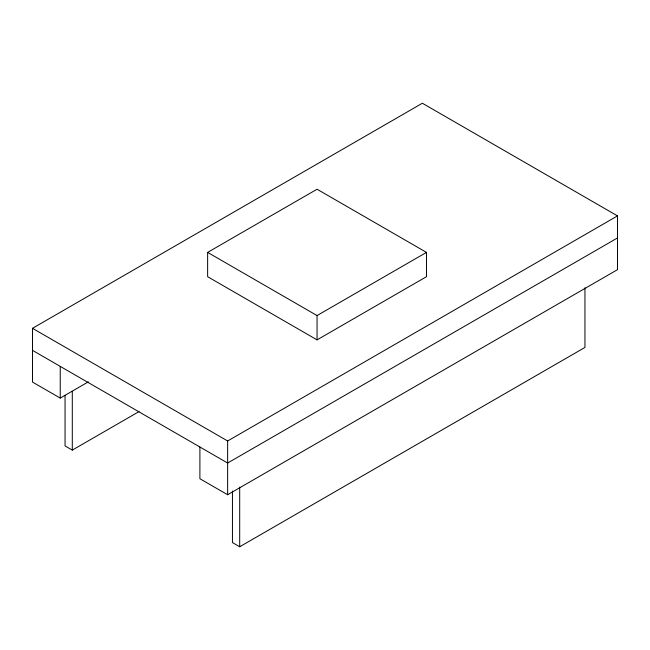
<?xml version="1.0" encoding="UTF-8"?>
<svg xmlns="http://www.w3.org/2000/svg" width="650" height="650" viewBox="0 0 650 650"><rect width="100%" height="100%" fill="white"/><g stroke="black" fill="none" stroke-linecap="round" stroke-linejoin="round"><path stroke-width="0.97" d="M88.335 381.867L60.239 398.092L32.5 382.078L32.5 328.315L422.362 103.236L617.5 215.898L617.5 269.652L227.638 494.739L199.899 478.725L199.899 447.013M207.634 252.395L317.054 189.223L426.473 252.395L426.473 276.697L317.054 339.869L207.634 276.697L207.634 252.395L317.054 315.567L426.473 252.395M65.049 395.346L65.049 445.933L72.296 450.117L139.059 411.572M32.5 328.315L227.638 440.984L617.5 215.898M617.5 237.949L227.638 463.027L32.5 350.366M232.448 490.986L232.448 542.579L239.696 546.764L584.951 347.433L584.951 287.747M317.054 315.567L317.054 339.869M239.696 487.077L239.696 546.764M227.638 440.984L227.638 494.739M72.296 391.438L72.296 450.117M60.239 366.381L60.239 398.092"/></g></svg>
